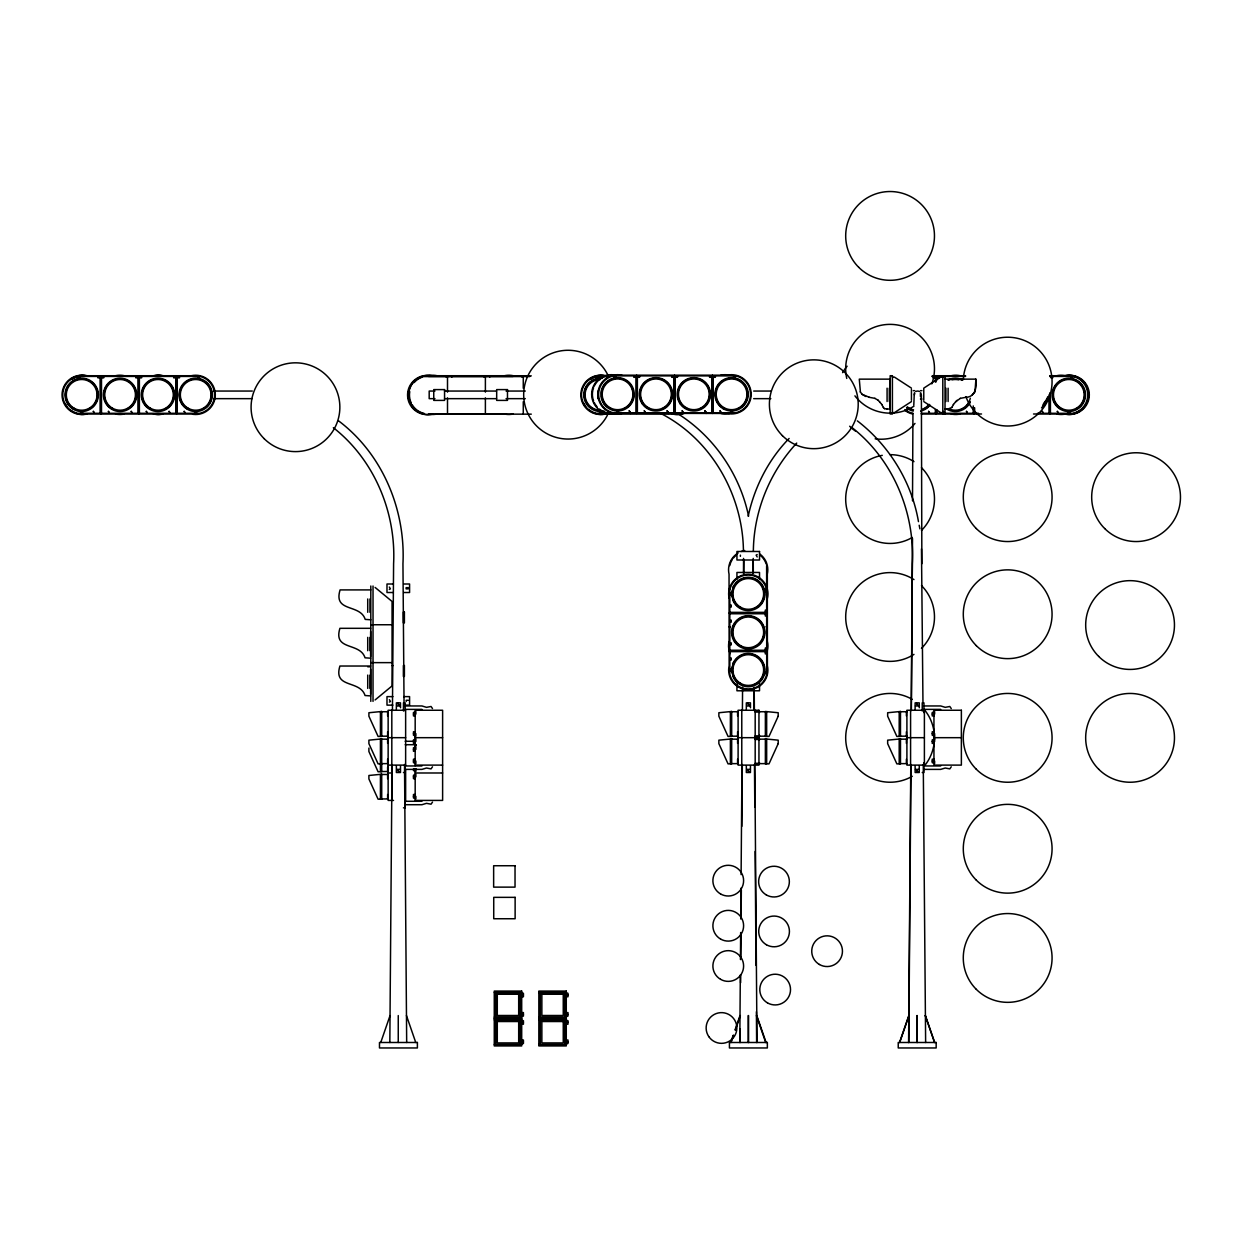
<?xml version="1.0" encoding="UTF-8"?>
<svg xmlns="http://www.w3.org/2000/svg" width="1241" height="1241" viewBox="0 0 1241 1241"><rect width="100%" height="100%" fill="white"/><g stroke="black" fill="none" stroke-linecap="round" stroke-linejoin="round"><path stroke-width="1.5" d="M398.252 1042.487L398.252 1015.572M743.561 558.419L743.483 573.373M743.886 559.986L743.809 573.373M748.214 1042.487L748.214 1015.572M917.021 1042.487L917.021 1015.572M396.36 709.402L396.375 702.856L400.486 702.856L400.502 707.758M400.502 765.961L400.486 772.507L396.375 772.507L396.36 765.961M746.322 709.402L746.337 702.856L750.448 702.856L750.464 707.758M750.464 765.961L750.448 772.507L746.337 772.507L746.322 765.961M915.113 709.402L915.144 702.856L919.255 702.856L919.271 707.758M919.271 765.961L919.255 772.507L915.144 772.507L915.113 765.961M389.829 1042.487L392.016 764.549M392.435 710.472L393.599 563.724C396.174 512.238 374.208 459.682 333.348 427.695M739.791 1042.487L740.319 975.023M740.443 959.572L740.66 932.534M740.753 919.023L741.001 888.122M741.11 874.61L741.978 764.549M742.397 710.472L742.583 687.312M740.163 1042.487L740.256 1029.022M740.613 982.748L740.675 975.023M740.815 957.633L741.001 934.473M741.125 917.083L741.342 890.061M741.839 826.335L742.32 764.549M908.598 1042.487L910.785 764.549M911.204 710.472L912.352 563.724C914.943 512.238 892.962 459.682 852.117 427.695M908.784 1042.487L910.956 764.549M911.375 710.472L912.507 538.47M753.349 551.206C753.737 511.37 769.622 472.216 796.722 443.084M748.199 516.178C754.404 487.294 768.365 459.635 789.121 438.461M67.154 387.875C63.803 395.507 66.735 405.931 74.863 409.018M88.499 409.018C96.627 405.931 99.559 395.507 96.209 387.875M105.563 387.875C102.196 395.507 105.144 405.931 113.257 409.018M143.444 387.875C140.093 395.507 143.025 405.931 151.138 409.018M181.155 387.875C177.804 395.507 180.736 405.931 188.865 409.018M585.923 387.875C582.572 395.507 585.504 405.931 593.632 409.018M628.939 405.745A16.117 16.117 0 0 0 632.088 401.324L633.686 394.328L632.088 387.332A16.117 16.117 0 0 0 603.033 387.332C599.682 394.964 602.614 405.388 610.743 408.491M641.442 387.332C638.076 394.964 641.023 405.388 649.136 408.491M679.323 387.332C675.973 394.964 678.905 405.388 687.033 408.491M717.034 387.332C713.684 394.964 716.615 405.388 724.744 408.491M733.741 586.946C730.391 594.579 733.322 605.003 741.451 608.106M733.741 625.34C730.391 632.988 733.322 643.412 741.451 646.499M733.741 663.066C730.391 670.698 733.322 681.123 741.451 684.225M1045.992 400.3L1043.541 404.504M1054.307 387.875C1050.956 395.507 1053.888 405.931 1062.017 409.018M914.307 392.963L913.795 405.047M914.338 394.855L914.788 393.226M920.419 396.484L920.419 393.226M920.884 396.748L920.884 392.963M380.754 1042.487L390.046 1015.572M730.716 1042.487L733.183 1035.304M735.044 1029.921L740.008 1015.572M731.073 1042.487L733.555 1035.304M735.417 1029.921L740.365 1015.572M899.508 1042.487L908.8 1015.572M899.709 1042.487L909.001 1015.572M951.738 407.467L953.507 404.504M943.687 411.376L943.687 412.85M432.504 766.814L431.03 768.877L426.501 768.024L421.94 769.389L405.186 769.389M432.504 802.136L431.03 804.184L426.501 803.33L421.94 804.711L405.186 804.711M951.258 766.814L949.799 768.877L945.254 768.024L940.694 769.389L923.956 769.389M126.892 409.018C135.021 405.931 137.953 395.507 134.602 387.875M164.789 409.018C172.902 405.931 175.85 395.507 172.483 387.875M202.5 409.018C210.629 405.931 213.561 395.507 210.21 387.875M632.088 401.324L627.62 406.924L624.378 408.491M662.787 408.491C670.9 405.388 673.832 394.964 670.481 387.332M700.669 408.491C708.782 405.388 711.729 394.964 708.363 387.332M738.379 408.491C746.508 405.388 749.44 394.964 746.089 387.332M755.086 608.106C763.215 605.003 766.147 594.579 762.796 586.946M923.769 409.018L926.996 407.467L929.369 404.504M755.086 646.499C763.215 643.412 766.147 632.988 762.796 625.34M965.389 407.467L969.873 401.851A16.117 16.117 0 0 1 965.389 407.467L962.163 409.018M755.086 684.225C763.215 681.123 766.147 670.698 762.796 663.066M1075.652 409.018C1083.781 405.931 1086.713 395.507 1083.362 387.875M953.336 404.504L957.059 400.3M955.508 401.851L960.363 398.361M951.909 407.467L947.938 409.018M375.092 699.955L392.063 685.932L392.063 601.451L375.092 587.427M972.23 394.871L974.976 391.939L975.922 379.141L945.022 379.141M911.437 401.588L894.451 412.617L892.403 412.617M389.333 589.459L390.372 588.855L389.333 587.055M408.211 588.855L406.133 588.855L406.133 587.66L408.211 587.66M389.395 702.08L390.434 701.475L389.395 699.676M757.181 554.541L756.141 555.146L757.181 556.945M494.445 992.195L520.475 992.319L520.475 1017.279M495.345 992.707L494.445 992.707M494.445 1016.875L495.345 1016.875M494.445 1019.621L495.345 1019.621L495.345 1044.813L494.445 1044.813M495.345 1020.133L494.445 1020.133M494.445 1044.302L495.345 1044.302M965.917 397.291C975.442 397.198 977.07 386.572 975.752 379.141M960.193 398.361L966.087 397.291M932.379 375.728L965.591 375.728M1049.715 375.728L1065.321 375.728A19.623 19.623 0 0 1 1089.319 394.871A19.623 19.623 0 0 1 1065.321 413.998L1033.52 413.998M531.288 375.868L431.558 375.868A19.623 19.623 0 0 0 407.56 395.01A19.623 19.623 0 0 0 431.558 414.153L531.288 414.153M428.517 376.426L513.06 376.426M608.323 376.426L596.238 376.426A18.91 18.91 0 0 0 596.238 413.3L727.195 413.455A19.623 19.623 0 0 0 751.193 394.328A19.623 19.623 0 0 0 727.195 375.185L615.645 375.185A19.623 19.623 0 0 0 591.647 394.328A19.623 19.623 0 0 0 615.645 413.455M931.851 376.426L965.56 376.426M1049.731 376.426L1073.899 376.426A18.91 18.91 0 0 1 1073.899 413.3M422.979 376.566L529.798 376.566M892.403 377.109L894.451 377.109L911.437 388.138M942.803 377.109L940.74 377.109L923.769 388.138L923.769 400.254M890.169 379.141L859.284 379.141L860.401 391.939M913.283 390.667L914.757 390.667M920.434 390.667L921.923 390.667M213.778 391.055L252.295 391.055M434.955 391.055L429.184 391.055L429.184 398.656L434.955 398.656M444.573 391.055L496.462 391.055M506.08 391.055L525.3 391.055M753.69 391.055L771.064 391.055M213.778 398.656L252.047 398.656M444.573 398.656L496.462 398.656M506.08 398.656L525.3 398.656M753.69 398.656L770.816 398.656M920.434 399.028L921.923 399.028M887.082 409.018L890.169 409.018M945.022 409.018L948.108 409.018M942.803 412.617L940.74 412.617L923.769 401.588M607.066 412.772L735.773 412.772A18.91 18.91 0 0 0 735.773 375.883L613.349 375.883A18.91 18.91 0 0 0 613.349 412.772M921.318 413.3L978.482 413.3M1037.492 413.3L1073.046 413.3A18.91 18.91 0 0 0 1073.046 376.426M921.318 413.998L981.522 413.998M392.901 583.999L386.99 583.999L386.99 592.515L392.901 592.515M403.666 583.999L409.577 583.999L409.577 592.515L403.666 592.515M729.041 588.948L730.437 588.948M765.945 588.948L767.326 588.948M370.795 589.909L340.081 589.909C333.146 612.744 360.169 603.498 365.211 619.399L370.795 619.802M729.832 612.356L766.721 612.356M729.134 613.054L767.403 613.054M729.832 613.752L766.721 613.752M370.795 624.75L392.063 624.75M729.041 626.829L730.437 626.829M765.945 626.829L767.326 626.829M370.625 628.318L339.91 628.318C332.976 651.137 359.983 641.892 365.04 657.808L370.625 658.195M729.832 650.253L766.721 650.253M729.134 650.936L767.403 650.936M729.832 651.634L766.721 651.634M370.795 662.632L392.063 662.632M392.063 665.579L393.087 665.579M370.625 666.029L339.91 666.029C332.976 688.864 359.983 679.603 365.04 695.518L370.625 695.906M367.724 666.774L369.942 666.774M392.901 696.62L386.99 696.62L386.99 705.136L392.901 705.136M403.666 696.62L409.577 696.62L409.577 705.136L403.666 705.136M396.748 705.958L400.129 705.958M405.186 705.958L421.94 705.958L426.501 707.339L431.03 706.486L432.504 708.533M746.694 705.958L750.076 705.958M915.501 705.958L918.883 705.958M923.956 705.958L940.694 705.958L945.254 707.339L949.799 706.486L951.258 708.533M405.186 709.387L421.94 709.387M923.956 709.387L940.694 709.387M755.18 711.186L758.949 711.186M388.138 711.729L380.429 711.729L380.429 736.192L388.138 736.192M738.1 711.729L730.391 711.729L730.391 736.192L738.1 736.192M758.949 711.729L766.659 711.729L766.659 736.192L758.949 736.192M906.907 711.729L899.198 711.729L899.198 736.192L906.907 736.192M755.18 712.055L758.949 712.055M413.47 714.056L415.875 714.056L415.875 711.543L413.47 712.52L413.47 715.948L415.363 715.948M932.239 714.056L934.628 714.056L934.628 711.543L932.239 712.52L932.239 715.948L934.116 715.948L934.116 714.056M415.363 731.771L413.47 731.771L413.47 735.199L415.875 736.177L415.875 733.648L413.47 733.648M932.239 733.648L934.628 733.648L934.628 736.177L932.239 735.199L932.239 731.771L934.116 731.771L934.116 733.648M755.18 735.882L758.949 735.882M755.18 736.735L758.949 736.735M388.138 737.681L405.636 737.681M415.177 737.681L442.618 737.681M738.1 737.681L758.949 737.681M906.907 737.681L924.39 737.681M933.946 737.681L961.372 737.681M755.18 738.628L758.949 738.628M388.138 739.155L380.429 739.155L380.429 763.634L388.138 763.634M738.1 739.155L730.391 739.155L730.391 763.634L738.1 763.634M758.949 739.155L766.659 739.155L766.659 763.634L758.949 763.634M906.907 739.155L899.198 739.155L899.198 763.634L906.907 763.634M755.18 739.481L758.949 739.481M405.186 741.28L414.494 741.28M413.47 741.482L415.875 741.482L415.875 738.969L413.47 739.946L413.47 743.375L415.363 743.375M932.239 741.482L934.628 741.482L934.628 738.969L932.239 739.946L932.239 743.375L934.116 743.375L934.116 741.482M405.186 744.709L416.355 744.709M415.177 745.562L416.123 745.562M413.47 749.378L415.875 749.378L415.875 746.849L413.47 747.827L413.47 751.255L415.363 751.255M415.363 759.197L413.47 759.197L413.47 762.626L415.875 763.603L415.875 761.074L413.47 761.074M932.239 761.074L934.628 761.074L934.628 763.603L932.239 762.626L932.239 759.197L934.116 759.197L934.116 761.074M755.18 763.308L758.949 763.308M381.716 763.867L378.086 763.867L368.903 743.638L368.903 740.163L381.716 738.907L381.716 771.762L378.086 771.762L368.903 751.534L368.903 748.059M755.18 764.161L758.949 764.161M388.138 765.108L405.636 765.108M415.177 765.108L442.618 765.108M405.186 765.961L421.94 765.961M923.956 765.961L940.694 765.961M396.748 769.389L400.129 769.389M746.694 769.389L750.076 769.389M915.501 769.389L918.883 769.389M388.138 771.514L380.429 771.514L380.429 763.991M403.465 772.507L405.186 772.507L405.186 764.316M922.234 772.507L923.956 772.507L923.956 762.688M388.138 772.988L391.815 772.988M415.177 772.988L442.618 772.988M388.138 774.477L380.429 774.477L380.429 798.94L388.138 798.94M413.47 776.804L415.875 776.804L415.875 774.275L413.47 775.253L413.47 778.681L415.363 778.681M415.363 794.504L413.47 794.504L413.47 797.932L415.875 798.909L415.875 796.396L413.47 796.396M393.521 800.414L388.138 800.414L388.138 710.255L405.636 710.255L405.636 765.681M405.186 801.283L421.94 801.283M403.465 807.813L405.186 807.813L405.186 799.545M495.5 993.576L520.475 993.576M540.083 993.576L565.043 993.576M523.423 994.894L521.018 994.894L521.018 992.366L523.423 993.343L523.423 996.771L521.53 996.771L521.53 994.894M567.99 994.894L565.586 994.894L565.586 992.366L567.99 993.343L567.99 996.771L566.098 996.771L566.098 994.894M523.423 1014.486L521.018 1014.486L521.018 1017L523.423 1016.022L523.423 1012.594L521.53 1012.594L521.53 1014.486M567.99 1014.486L565.586 1014.486L565.586 1017L567.99 1016.022L567.99 1012.594L566.098 1012.594L566.098 1014.486M494.275 1018.504L521.701 1018.504M538.842 1018.504L566.268 1018.504M495.5 1019.745L520.475 1019.745L520.475 1044.705M495.5 1021.002L520.475 1021.002M540.083 1021.002L565.043 1021.002M523.423 1022.32L521.018 1022.32L521.018 1019.792L523.423 1020.769L523.423 1024.197L521.53 1024.197L521.53 1022.32M567.99 1022.32L565.586 1022.32L565.586 1019.792L567.99 1020.769L567.99 1024.197L566.098 1024.197L566.098 1022.32M523.423 1041.913L521.018 1041.913L521.018 1044.426L523.423 1043.448L523.423 1040.02L521.53 1040.02L521.53 1041.913M567.99 1041.913L565.586 1041.913L565.586 1044.426L567.99 1043.448L567.99 1040.02L566.098 1040.02L566.098 1041.913M884.399 408.63L887.253 409.018M869.119 397.291L875.014 398.361M869.289 397.291L862.076 394.343M906.892 407.467L910.118 409.018M661.158 413.641C711.388 439.531 742.971 495.19 743.437 551.206M862.976 394.871L865.954 396.515M408.273 700.281L406.195 700.281L406.195 701.475M494.445 1017.387L495.345 1017.387L495.345 992.195M874.827 398.361L878.318 400.3M677.772 413.687C713.963 436.413 739.915 474.419 748.587 516.178M857.345 420.87C889.208 445.472 911.685 481.896 918.464 521.623M338.591 420.87C382.43 453.911 405.59 509.415 402.953 563.724L404.07 706.61M883.282 407.467L884.569 408.63M878.147 400.3L879.683 401.851M879.512 401.851L881.87 404.504M860.23 391.939L862.262 394.343M881.699 404.504L883.452 407.467M925.414 1015.572L934.706 1042.487M925.228 1015.572L934.52 1042.487M756.793 1015.572L766.085 1042.487M756.421 1015.572L765.713 1042.487M406.459 1015.572L415.751 1042.487M919.193 525.253L919.907 528.883M921.474 548.879L922.963 702.747M923.273 764.549L925.631 1042.487M753.318 573.373L753.225 558.419M754.202 687.312L754.388 710.472M754.823 764.549L756.994 1042.487M752.992 573.373L752.915 559.986M753.908 691.175L754.047 710.472M754.466 764.549L754.807 807.022M755.149 851.435L756.033 965.358M756.389 1011.71L756.638 1042.487M404.519 764.549L406.676 1042.487M1050.569 375.728L1050.569 377.109M1050.413 393.025L1050.413 413.3M1049.715 393.025L1049.715 413.998M1049.017 394.871L1049.017 413.3M974.635 407.777L974.635 413.3M973.952 407.777L973.952 413.998M973.254 405.931L973.254 413.3M948.108 388.2L948.108 401.526M945.89 388.2L945.89 401.526M945.022 375.728L945.022 413.998M942.803 375.728L942.803 413.998M936.753 376.426L936.753 380.103M936.753 409.623L936.753 413.3M936.055 375.728L936.055 381.949M936.055 409.623L936.055 413.998M935.373 376.426L935.373 381.949M935.373 409.623L935.373 413.3M923.956 712.675L923.956 702.856L922.234 702.856L922.234 711.031M921.861 563.724L921.396 394.855M917.208 1015.572L917.208 1042.487M912.942 413.3L912.507 500.868M911.437 389.457L911.437 400.254M910.584 710.255L910.584 765.108M906.395 711.543L906.395 715.948M906.395 731.771L906.395 736.177M906.395 738.969L906.395 743.375M906.395 759.197L906.395 763.603M889.999 379.141L889.999 409.018M889.316 388.2L889.316 401.526M887.082 388.2L887.082 401.526M766.628 565.617L766.721 674.266A18.91 18.91 0 0 1 729.832 674.266L729.832 589.739A18.91 18.91 0 0 1 766.721 589.739M759.523 579.268L759.523 572.458L736.937 572.458L736.937 579.268M759.523 683.977L759.523 690.787L736.937 690.787L736.937 683.977M759.461 711.543L759.461 712.52M759.461 735.199L759.461 736.177M759.461 738.969L759.461 739.946M759.461 762.626L759.461 763.603M755.18 710.255L755.18 765.108M748.571 1015.572L748.571 1042.487M741.777 710.255L741.777 765.108M740.381 555.146L740.381 556.34M737.588 711.543L737.588 715.948M737.588 731.771L737.588 736.177M737.588 738.969L737.588 743.375M737.588 759.197L737.588 763.603M713.141 375.883L713.141 412.772M712.443 375.185L712.443 413.455M711.745 375.883L711.745 412.772M706.16 412.074L706.16 413.455M675.259 375.883L675.259 412.772M674.561 375.185L674.561 413.455M673.863 375.883L673.863 412.772M668.279 412.074L668.279 413.455M637.378 375.883L637.378 412.772M636.68 375.185L636.68 413.455M635.981 375.883L635.981 412.772M630.397 412.074L630.397 413.455M597.991 391.055L597.991 398.656M565.043 1017.279L565.043 992.319L540.083 992.319L540.083 1017.279M565.043 1044.705L565.043 1019.745L540.083 1019.745L540.083 1044.705M523.268 375.868L523.268 388.278M523.268 401.727L523.268 414.153M522.073 375.868L522.073 377.248M489.73 375.728L489.73 377.109M485.386 375.868L485.386 392.125M485.386 397.896L485.386 414.153M484.192 375.868L484.192 377.248M451.848 375.728L451.848 377.109M447.505 375.868L447.505 392.125M447.505 397.896L447.505 414.153M446.295 375.868L446.295 377.248M415.177 765.681L415.177 710.255L442.618 710.255L442.618 800.414L415.177 800.414L415.177 769.327M405.636 769.327L405.636 800.414M405.186 711.031L405.186 702.856L403.465 702.856L403.465 711.031M391.908 799.483L391.908 800.414L391.815 765.681M391.815 710.255L391.815 765.108M387.626 711.543L387.626 715.948M387.626 731.771L387.626 736.177M387.626 738.969L387.626 743.375M387.626 759.197L387.626 763.603M387.626 767.078L387.626 771.483M387.626 774.275L387.626 778.681M387.626 794.504L387.626 798.909M373.029 586L373.029 701.382M370.795 586L370.795 701.382M370.625 631.436L370.625 656.644M370.625 669.147L370.625 694.355M369.942 598.969L369.942 612.294M369.942 637.362L369.942 650.703M369.942 675.088L369.942 688.414M367.724 598.969L367.724 612.294M367.724 637.362L367.724 650.703M367.724 675.088L367.724 688.414M177.261 376.426L177.261 413.3M176.563 375.728L176.563 413.998M175.865 376.426L175.865 413.3M139.768 375.728L139.768 377.109M139.38 376.426L139.38 413.3M138.682 375.728L138.682 413.998M137.984 376.426L137.984 413.3M101.886 375.728L101.886 377.109M101.498 376.426L101.498 413.3M100.8 375.728L100.8 413.998M100.102 376.426L100.102 413.3M422.979 413.455A18.91 18.91 0 0 1 410.926 404.69M410.135 403.216A18.91 18.91 0 0 1 421.366 377.016M738.147 552.959A19.623 19.623 0 0 0 729.041 574.195L729.134 665.688A19.623 19.623 0 0 0 748.276 689.686A19.623 19.623 0 0 0 767.403 665.688L767.326 574.195A19.623 19.623 0 0 0 759.709 553.936M741.265 551.454A19.623 19.623 0 0 1 744.693 550.508M729.739 565.617A18.91 18.91 0 0 1 732.407 559.381M733.4 558.031A18.91 18.91 0 0 1 735.727 555.596M760.64 555.596A18.91 18.91 0 0 1 766.193 564.003M730.127 653.65A19.623 19.623 0 0 1 729.041 641.581M767.326 641.581A19.623 19.623 0 0 1 767.326 650.315M960.053 413.998A19.623 19.623 0 0 1 951.32 413.998M951.32 375.728A19.623 19.623 0 0 1 960.053 375.728M729.134 598.317A19.623 19.623 0 0 1 748.276 574.304A19.623 19.623 0 0 1 767.403 598.317M914.989 423.445A44.381 44.381 0 0 1 875.169 438.833M855.53 431.139A44.381 44.381 0 0 1 849.666 426.221M842.608 372.641A44.381 44.381 0 0 1 847.122 366.219M607.454 415.115A44.381 44.381 0 0 1 539.54 428.672A44.381 44.381 0 0 1 541.076 359.425A44.381 44.381 0 0 1 608.323 375.976M432.752 414.153A19.623 19.623 0 0 1 408.754 395.01A19.623 19.623 0 0 1 432.752 375.868M424.174 413.455A18.91 18.91 0 0 1 412.136 404.69M411.345 403.216A18.91 18.91 0 0 1 409.763 391.644M414.153 382.554A18.91 18.91 0 0 1 422.56 377.016M970.322 398.283A15.357 15.357 0 0 1 948.682 408.708M951.925 379.886A15.357 15.357 0 0 1 958.766 379.886M928.951 404.442A15.357 15.357 0 0 1 922.001 409.375M913.531 409.84A15.357 15.357 0 0 1 907.373 406.877M970.353 402.1A16.66 16.66 0 0 1 946.449 408.956M948.108 379.839A16.66 16.66 0 0 1 962.582 379.839M948.341 380.335A16.117 16.117 0 0 1 962.333 380.335M1044.953 401.526A15.357 15.357 0 0 1 1043.123 404.442M1047.683 396.701A16.66 16.66 0 0 1 1041.509 407.901M1046.83 398.454A16.117 16.117 0 0 1 1042.502 406.272M912.569 413.998A19.623 19.623 0 0 1 904.705 410.213M929.974 405.249A16.66 16.66 0 0 1 920.651 411.112M913.236 411.112A16.66 16.66 0 0 1 906.55 407.901M912.74 413.3A18.91 18.91 0 0 1 905.154 409.654M929.556 404.907A16.117 16.117 0 0 1 926.996 407.467M1064.468 375.728A19.623 19.623 0 0 1 1088.466 394.871A19.623 19.623 0 0 1 1064.468 413.998M1058.775 407.467A16.117 16.117 0 0 1 1057.022 383.903A16.117 16.117 0 0 1 1080.647 383.903A16.117 16.117 0 0 1 1078.879 407.467M738.224 644.948A16.117 16.117 0 0 1 736.456 621.369A16.117 16.117 0 0 1 760.097 621.369A16.117 16.117 0 0 1 758.329 644.948M738.224 606.539A16.117 16.117 0 0 1 736.456 582.975A16.117 16.117 0 0 1 760.097 582.975A16.117 16.117 0 0 1 758.329 606.539M738.224 682.659A16.117 16.117 0 0 1 736.456 659.095A16.117 16.117 0 0 1 760.097 659.095A16.117 16.117 0 0 1 758.329 682.659M124.286 413.998A19.623 19.623 0 0 1 115.553 413.998M115.553 375.728A19.623 19.623 0 0 1 124.286 375.728M162.168 413.998A19.623 19.623 0 0 1 153.434 413.998M153.434 375.728A19.623 19.623 0 0 1 162.168 375.728M915.703 391.567A3.801 3.801 0 0 1 919.503 391.567M683.791 406.924A16.117 16.117 0 0 1 682.023 383.36A16.117 16.117 0 0 1 705.664 383.36A16.117 16.117 0 0 1 703.895 406.924M645.909 406.924A16.117 16.117 0 0 1 644.141 383.36A16.117 16.117 0 0 1 667.782 383.36A16.117 16.117 0 0 1 666.014 406.924M621.927 413.455A19.623 19.623 0 0 1 597.929 394.328A19.623 19.623 0 0 1 621.927 375.185M633.577 396.112A16.117 16.117 0 0 1 632.77 399.664M607.516 406.924A16.117 16.117 0 0 1 601.544 396.112M601.544 392.544A16.117 16.117 0 0 1 602.35 388.976M721.517 406.924A16.117 16.117 0 0 1 719.749 383.36A16.117 16.117 0 0 1 743.375 383.36A16.117 16.117 0 0 1 741.622 406.924M729.646 413.455A19.623 19.623 0 0 1 720.912 413.455M720.912 375.185A19.623 19.623 0 0 1 729.646 375.185M605.468 412.322A18.91 18.91 0 0 1 599.481 409.111M597.045 406.784A18.91 18.91 0 0 1 594.237 402.534M593.586 400.998A18.91 18.91 0 0 1 593.586 387.642M594.237 386.122A18.91 18.91 0 0 1 599.481 379.529M600.83 378.552A18.91 18.91 0 0 1 607.066 375.883M513.216 413.998A19.623 19.623 0 0 1 504.482 413.998L437.096 413.998A19.623 19.623 0 0 1 428.362 413.998M513.216 375.728A19.623 19.623 0 0 0 504.482 375.728L437.096 375.728A19.623 19.623 0 0 0 428.362 375.728M1065.492 413.998A19.623 19.623 0 0 1 1056.743 413.998M1056.743 375.728A19.623 19.623 0 0 1 1065.492 375.728M685.358 412.927A19.623 19.623 0 0 1 673.289 413.998L604.817 413.998A19.623 19.623 0 0 1 580.819 394.871A19.623 19.623 0 0 1 604.817 375.728M605.903 413.998A19.623 19.623 0 0 1 597.169 413.998M595.494 413.548A19.623 19.623 0 0 1 589.289 410.213M585.643 406.396A19.623 19.623 0 0 1 583.844 403.387M589.289 379.513A19.623 19.623 0 0 1 605.903 375.728M591.088 379.094A18.91 18.91 0 0 1 595.711 376.861M604.15 411.112A16.66 16.66 0 0 1 583.797 395.786A16.66 16.66 0 0 1 602.335 378.303M600.442 410.228A15.357 15.357 0 0 1 585.085 394.871A15.357 15.357 0 0 1 600.442 379.498M590.39 407.467A16.117 16.117 0 0 1 586.776 403.418M585.923 401.851A16.117 16.117 0 0 1 600.442 378.738M684.272 412.927A19.623 19.623 0 0 1 672.188 413.998M163.254 413.998A19.623 19.623 0 0 1 154.52 413.998M154.52 375.728A19.623 19.623 0 0 1 163.254 375.728M87.134 413.998A19.623 19.623 0 0 1 78.4 413.998M76.725 413.548A19.623 19.623 0 0 1 70.535 410.213M66.874 406.396A19.623 19.623 0 0 1 65.09 403.387M70.535 379.513A19.623 19.623 0 0 1 87.134 375.728M72.319 379.094A18.91 18.91 0 0 1 76.958 376.861M147.912 407.467A16.117 16.117 0 0 1 146.143 383.903A16.117 16.117 0 0 1 169.784 383.903A16.117 16.117 0 0 1 168.016 407.467M110.03 407.467A16.117 16.117 0 0 1 108.262 383.903A16.117 16.117 0 0 1 131.903 383.903A16.117 16.117 0 0 1 130.134 407.467M67.154 401.851A16.117 16.117 0 0 1 81.673 378.738A16.117 16.117 0 0 1 96.209 401.851M95.34 403.418A16.117 16.117 0 0 1 91.725 407.467M71.637 407.467A16.117 16.117 0 0 1 68.022 403.418M185.638 407.467A16.117 16.117 0 0 1 183.87 383.903A16.117 16.117 0 0 1 207.495 383.903A16.117 16.117 0 0 1 205.742 407.467M963.326 379.637A44.381 44.381 0 0 1 1026.493 341.415A44.381 44.381 0 0 1 1037.6 414.401A44.381 44.381 0 0 1 965.932 396.701M846.75 378.443A44.381 44.381 0 0 1 892.899 324.459A44.381 44.381 0 0 1 931.82 383.857M913.965 406.179A44.381 44.381 0 0 1 854.925 395.863M921.474 467.655A44.381 44.381 0 0 1 921.474 530.434M912.275 537.493A44.381 44.381 0 0 1 848.379 514.27A44.381 44.381 0 0 1 882.273 455.354M890.076 454.656A44.381 44.381 0 0 1 913.965 461.636M921.474 585.597A44.381 44.381 0 0 1 921.474 648.376M913.965 654.395A44.381 44.381 0 0 1 856.507 646.018A44.381 44.381 0 0 1 856.507 587.955A44.381 44.381 0 0 1 913.965 579.578M934.07 743.731A44.381 44.381 0 0 1 925.228 764.937M912.275 776.277A44.381 44.381 0 0 1 845.695 737.837A44.381 44.381 0 0 1 912.275 699.397M925.228 710.736A44.381 44.381 0 0 1 934.07 731.942M934.426 735.866A44.381 44.381 0 0 1 934.426 739.822M733.26 586.714L731.601 593.943L733.26 601.171A16.66 16.66 0 0 0 758.67 606.973A16.66 16.66 0 0 0 758.67 580.912A16.66 16.66 0 0 0 733.26 586.714M733.26 662.834L731.601 670.062L733.26 677.291A16.66 16.66 0 0 0 758.67 683.093A16.66 16.66 0 0 0 758.67 657.032A16.66 16.66 0 0 0 733.26 662.834M778.2 716.212L769.001 736.44L765.371 736.44L765.371 711.481L778.2 712.737L778.2 716.212M778.2 743.638L769.001 763.867L765.371 763.867L765.371 738.907L778.2 740.163L778.2 743.638M93.339 411.376L94.192 412.85L93.339 411.376M108.417 411.376L109.27 412.85L108.417 411.376M131.22 411.376L132.073 412.85L131.22 411.376M146.298 411.376L147.167 412.85L146.298 411.376M169.102 411.376L169.955 412.85L169.102 411.376M184.195 411.376L185.049 412.85L184.195 411.376M398.004 703.523L398.857 705.012L398.004 703.523M398.004 770.351L398.857 771.84L398.004 770.351M629.218 410.833L630.071 412.307L629.218 410.833M644.296 410.833L645.149 412.307L644.296 410.833M667.1 410.833L667.953 412.307L667.1 410.833M682.178 410.833L683.046 412.307L682.178 410.833M704.981 410.833L705.834 412.307L704.981 410.833M720.075 410.833L720.928 412.307L720.075 410.833M747.966 703.523L748.819 705.012L747.966 703.523M928.594 411.376L929.447 412.85L928.594 411.376M747.966 770.351L748.819 771.84L747.966 770.351M966.475 411.376L967.344 412.85L966.475 411.376M1042.254 411.376L1043.107 412.85L1042.254 411.376M1057.332 411.376L1058.201 412.85L1057.332 411.376M916.773 703.523L917.626 705.012L916.773 703.523M916.773 770.351L917.626 771.84L916.773 770.351M731.027 605.158L731.027 606.88L731.027 605.158M731.027 620.252L731.027 621.958L731.027 620.252M731.027 643.055L731.027 644.762L731.027 643.055M731.027 658.133L731.027 659.855L731.027 658.133M539.463 991.931L539.463 992.971L539.463 991.931M539.463 1016.627L539.463 1017.651L539.463 1016.627M539.463 1019.357L539.463 1020.397L539.463 1019.357M539.463 1044.053L539.463 1045.077L539.463 1044.053M381.716 711.481L368.903 712.737L368.903 716.212L378.086 736.44L381.716 736.44L381.716 711.481M731.678 711.481L718.865 712.737L718.865 716.212L728.048 736.44L731.678 736.44L731.678 711.481M900.485 711.481L887.656 712.737L887.656 716.212L896.855 736.44L900.485 736.44L900.485 711.481M731.678 738.907L718.865 740.163L718.865 743.638L728.048 763.867L731.678 763.867L731.678 738.907M381.716 774.229L368.903 775.485L368.903 778.96L378.086 799.188L381.716 799.188L381.716 774.229M900.485 738.907L887.656 740.163L887.656 743.638L896.855 763.867L900.485 763.867L900.485 738.907M191.316 375.728L86.048 375.728A19.623 19.623 0 0 0 62.05 394.871A19.623 19.623 0 0 0 86.048 413.998L191.316 413.998A19.623 19.623 0 0 0 215.314 394.871A19.623 19.623 0 0 0 191.316 375.728M892.403 375.728L890.169 375.728L890.169 413.998L892.403 413.998L892.403 375.728M615.598 376.271L613.938 376.271L613.938 377.295L615.598 377.295L615.598 376.271M635.485 376.271L633.81 376.271L633.81 377.295L635.485 377.295L635.485 376.271M639.596 376.271L637.936 376.271L637.936 377.295L639.596 377.295L639.596 376.271M673.367 376.271L671.707 376.271L671.707 377.295L673.367 377.295L673.367 376.271M677.477 376.271L675.818 376.271L675.818 377.295L677.477 377.295L677.477 376.271M711.248 376.271L709.588 376.271L709.588 377.295L711.248 377.295L711.248 376.271M715.359 376.271L713.699 376.271L713.699 377.295L715.359 377.295L715.359 376.271M735.246 376.271L733.586 376.271L733.586 377.295L735.246 377.295L735.246 376.271M199.894 376.426L77.469 376.426A18.91 18.91 0 0 0 77.469 413.3L199.894 413.3A18.91 18.91 0 0 0 199.894 376.426M79.719 376.814L78.043 376.814L78.043 377.838L79.719 377.838L79.719 376.814M99.606 376.814L97.93 376.814L97.93 377.838L99.606 377.838L99.606 376.814M103.717 376.814L102.057 376.814L102.057 377.838L103.717 377.838L103.717 376.814M137.487 376.814L135.827 376.814L135.827 377.838L137.487 377.838L137.487 376.814M141.598 376.814L139.938 376.814L139.938 377.838L141.598 377.838L141.598 376.814M175.369 376.814L173.709 376.814L173.709 377.838L175.369 377.838L175.369 376.814M179.48 376.814L177.82 376.814L177.82 377.838L179.48 377.838L179.48 376.814M199.367 376.814L197.707 376.814L197.707 377.838L199.367 377.838L199.367 376.814M598.472 376.814L596.812 376.814L596.812 377.838L598.472 377.838L598.472 376.814M934.861 376.814L933.201 376.814L933.201 377.838L934.861 377.838L934.861 376.814M938.972 376.814L937.312 376.814L937.312 377.838L938.972 377.838L938.972 376.814M1052.632 376.814L1050.972 376.814L1050.972 377.838L1052.632 377.838L1052.632 376.814M1072.519 376.814L1070.859 376.814L1070.859 377.838L1072.519 377.838L1072.519 376.814M444.557 389.596L433.745 389.596L433.745 400.393L444.557 400.393L444.557 389.596M507.476 389.596L496.679 389.596L496.679 400.393L507.476 400.393L507.476 389.596M618.39 410.926L616.73 410.926L616.73 411.965L618.39 411.965L618.39 410.926M732.376 410.926L730.716 410.926L730.716 411.965L732.376 411.965L732.376 410.926M82.511 411.469L80.851 411.469L80.851 412.508L82.511 412.508L82.511 411.469M196.497 411.469L194.837 411.469L194.837 412.508L196.497 412.508L196.497 411.469M601.28 411.469L599.62 411.469L599.62 412.508L601.28 412.508L601.28 411.469M1069.649 411.469L1067.989 411.469L1067.989 412.508L1069.649 412.508L1069.649 411.469M759.523 551.485L736.937 551.485L736.937 560.001L759.523 560.001L759.523 551.485M766.333 590.313L765.294 590.313L765.294 591.973L766.333 591.973L766.333 590.313M731.663 593.105L730.639 593.105L730.639 594.78L731.663 594.78L731.663 593.105M766.333 610.2L765.294 610.2L765.294 611.86L766.333 611.86L766.333 610.2M404.395 612.092L403.372 612.092L403.372 622.889L404.395 622.889L404.395 612.092M766.333 614.311L765.294 614.311L765.294 615.97L766.333 615.97L766.333 614.311M766.333 648.081L765.294 648.081L765.294 649.741L766.333 649.741L766.333 648.081M766.333 652.192L765.294 652.192L765.294 653.867L766.333 653.867L766.333 652.192M404.395 665.579L403.372 665.579L403.372 676.376L404.395 676.376L404.395 665.579M731.663 669.209L730.639 669.209L730.639 670.885L731.663 670.885L731.663 669.209M766.333 672.079L765.294 672.079L765.294 673.739L766.333 673.739L766.333 672.079M758.949 710.255L738.1 710.255L738.1 765.108L758.949 765.108L758.949 710.255M924.39 710.255L906.907 710.255L906.907 765.108L924.39 765.108L924.39 710.255M961.372 710.255L933.946 710.255L933.946 765.108L961.372 765.108L961.372 710.255M415.875 768.97L413.47 768.97L413.47 770.506L415.875 771.483L415.875 768.97M515.031 865.737L493.639 865.737L493.639 887.129L515.031 887.129L515.031 865.737M515.124 897.352L493.732 897.352L493.732 918.743L515.124 918.743L515.124 897.352M521.701 991.078L494.275 991.078L494.275 1045.93L521.701 1045.93L521.701 991.078M566.268 991.078L538.842 991.078L538.842 1045.93L566.268 1045.93L566.268 991.078M520.227 992.552L495.748 992.552L495.748 1017.031L520.227 1017.031L520.227 992.552M564.795 992.552L540.316 992.552L540.316 1017.031L564.795 1017.031L564.795 992.552M518.691 994.103L497.284 994.103L497.284 1015.495L518.691 1015.495L518.691 994.103M563.259 994.103L541.867 994.103L541.867 1015.495L563.259 1015.495L563.259 994.103M520.227 1019.993L495.748 1019.993L495.748 1044.457L520.227 1044.457L520.227 1019.993M564.795 1019.993L540.316 1019.993L540.316 1044.457L564.795 1044.457L564.795 1019.993M518.691 1021.529L497.284 1021.529L497.284 1042.921L518.691 1042.921L518.691 1021.529M563.259 1021.529L541.867 1021.529L541.867 1042.921L563.259 1042.921L563.259 1021.529M417.395 1042.487L379.482 1042.487L379.482 1047.962L417.395 1047.962L417.395 1042.487M767.357 1042.487L729.429 1042.487L729.429 1047.962L767.357 1047.962L767.357 1042.487M936.164 1042.487L898.236 1042.487L898.236 1047.962L936.164 1047.962L936.164 1042.487M1056.138 403.511A15.357 15.357 0 0 0 1082.664 401.526A15.357 15.357 0 0 0 1067.679 379.544A15.357 15.357 0 0 0 1056.138 403.511M1060.497 409.297A16.66 16.66 0 0 0 1085.503 394.871A16.66 16.66 0 0 0 1060.497 380.429A16.66 16.66 0 0 0 1060.497 409.297M740.598 683.357A15.357 15.357 0 0 0 763.634 670.062A15.357 15.357 0 0 0 740.598 656.753A15.357 15.357 0 0 0 740.598 683.357M734.501 641.737A16.66 16.66 0 0 0 763.293 639.565A16.66 16.66 0 0 0 747.02 615.722A16.66 16.66 0 0 0 734.501 641.737M740.598 645.646A15.357 15.357 0 0 0 763.634 632.336A15.357 15.357 0 0 0 740.598 619.042A15.357 15.357 0 0 0 740.598 645.646M740.598 607.237A15.357 15.357 0 0 0 763.634 593.943A15.357 15.357 0 0 0 740.598 580.633A15.357 15.357 0 0 0 740.598 607.237M686.164 407.622A15.357 15.357 0 0 0 709.2 394.328A15.357 15.357 0 0 0 686.164 381.018A15.357 15.357 0 0 0 686.164 407.622M680.068 403.713A16.66 16.66 0 0 0 708.859 401.557A16.66 16.66 0 0 0 692.602 377.698A16.66 16.66 0 0 0 680.068 403.713M723.891 407.622A15.357 15.357 0 0 0 746.927 394.328A15.357 15.357 0 0 0 723.891 381.018A15.357 15.357 0 0 0 723.891 407.622M648.283 407.622A15.357 15.357 0 0 0 671.319 394.328A15.357 15.357 0 0 0 648.283 381.018A15.357 15.357 0 0 0 648.283 407.622M642.186 403.713A16.66 16.66 0 0 0 670.978 401.557A16.66 16.66 0 0 0 654.721 377.698A16.66 16.66 0 0 0 642.186 403.713M603.793 403.713A16.66 16.66 0 0 0 632.584 401.557A16.66 16.66 0 0 0 616.312 377.698A16.66 16.66 0 0 0 603.793 403.713M609.874 407.622A15.357 15.357 0 0 0 632.926 394.328A15.357 15.357 0 0 0 609.874 381.018A15.357 15.357 0 0 0 609.874 407.622M723.224 408.754A16.66 16.66 0 0 0 748.23 394.328A16.66 16.66 0 0 0 723.224 379.886A16.66 16.66 0 0 0 723.224 408.754M782.419 435.653A44.381 44.381 0 0 0 856.693 415.751A44.381 44.381 0 0 0 802.322 361.379A44.381 44.381 0 0 0 782.419 435.653M150.285 408.165A15.357 15.357 0 0 0 173.321 394.871A15.357 15.357 0 0 0 150.285 381.561A15.357 15.357 0 0 0 150.285 408.165M149.634 409.297A16.66 16.66 0 0 0 174.64 394.871A16.66 16.66 0 0 0 149.634 380.429A16.66 16.66 0 0 0 149.634 409.297M188.012 408.165A15.357 15.357 0 0 0 211.048 394.871A15.357 15.357 0 0 0 188.012 381.561A15.357 15.357 0 0 0 188.012 408.165M112.404 408.165A15.357 15.357 0 0 0 135.44 394.871A15.357 15.357 0 0 0 112.404 381.561A15.357 15.357 0 0 0 112.404 408.165M111.752 409.297A16.66 16.66 0 0 0 136.743 394.871A16.66 16.66 0 0 0 111.752 380.429A16.66 16.66 0 0 0 111.752 409.297M73.343 409.297A16.66 16.66 0 0 0 98.349 394.871A16.66 16.66 0 0 0 73.343 380.429A16.66 16.66 0 0 0 73.343 409.297M73.995 408.165A15.357 15.357 0 0 0 97.046 394.871A15.357 15.357 0 0 0 73.995 381.561A15.357 15.357 0 0 0 73.995 408.165M187.344 409.297A16.66 16.66 0 0 0 212.351 394.871A16.66 16.66 0 0 0 187.344 380.429A16.66 16.66 0 0 0 187.344 409.297M264.085 438.6A44.381 44.381 0 0 0 338.343 418.713A44.381 44.381 0 0 0 283.987 364.342A44.381 44.381 0 0 0 264.085 438.6M1104.692 528.542A44.381 44.381 0 0 0 1178.95 508.655A44.381 44.381 0 0 0 1124.579 454.284A44.381 44.381 0 0 0 1104.692 528.542M858.694 267.296A44.381 44.381 0 0 0 932.953 247.393A44.381 44.381 0 0 0 878.597 193.038A44.381 44.381 0 0 0 858.694 267.296M976.295 528.542A44.381 44.381 0 0 0 1050.553 508.655A44.381 44.381 0 0 0 996.182 454.284A44.381 44.381 0 0 0 976.295 528.542M976.295 645.63A44.381 44.381 0 0 0 1050.553 625.728A44.381 44.381 0 0 0 996.182 571.372A44.381 44.381 0 0 0 976.295 645.63M1098.688 656.427A44.381 44.381 0 0 0 1172.947 636.524A44.381 44.381 0 0 0 1118.591 582.169A44.381 44.381 0 0 0 1098.688 656.427M1098.688 769.234A44.381 44.381 0 0 0 1172.947 749.331A44.381 44.381 0 0 0 1118.591 694.96A44.381 44.381 0 0 0 1098.688 769.234M976.295 769.234A44.381 44.381 0 0 0 1050.553 749.331A44.381 44.381 0 0 0 996.182 694.96A44.381 44.381 0 0 0 976.295 769.234M976.295 880.133A44.381 44.381 0 0 0 1050.553 860.246A44.381 44.381 0 0 0 996.182 805.874A44.381 44.381 0 0 0 976.295 880.133M976.295 989.341A44.381 44.381 0 0 0 1050.553 969.438A44.381 44.381 0 0 0 996.182 915.067A44.381 44.381 0 0 0 976.295 989.341M766.317 894.916A15.357 15.357 0 0 0 789.354 881.622A15.357 15.357 0 0 0 766.317 868.312A15.357 15.357 0 0 0 766.317 894.916M766.395 944.727A15.357 15.357 0 0 0 789.431 931.417A15.357 15.357 0 0 0 766.395 918.123A15.357 15.357 0 0 0 766.395 944.727M720.571 893.954A15.357 15.357 0 0 0 743.607 880.66A15.357 15.357 0 0 0 720.571 867.35A15.357 15.357 0 0 0 720.571 893.954M720.571 939.049A15.357 15.357 0 0 0 743.607 925.739A15.357 15.357 0 0 0 720.571 912.445A15.357 15.357 0 0 0 720.571 939.049M720.571 979.32A15.357 15.357 0 0 0 743.607 966.025A15.357 15.357 0 0 0 720.571 952.716A15.357 15.357 0 0 0 720.571 979.32M819.417 964.49A15.357 15.357 0 0 0 842.453 951.18A15.357 15.357 0 0 0 819.417 937.886A15.357 15.357 0 0 0 819.417 964.49M708.813 1036.638A15.357 15.357 0 0 0 735.339 1034.653A15.357 15.357 0 0 0 720.354 1012.672A15.357 15.357 0 0 0 708.813 1036.638M767.481 1002.883A15.357 15.357 0 0 0 790.517 989.589A15.357 15.357 0 0 0 767.481 976.279A15.357 15.357 0 0 0 767.481 1002.883"/></g></svg>
